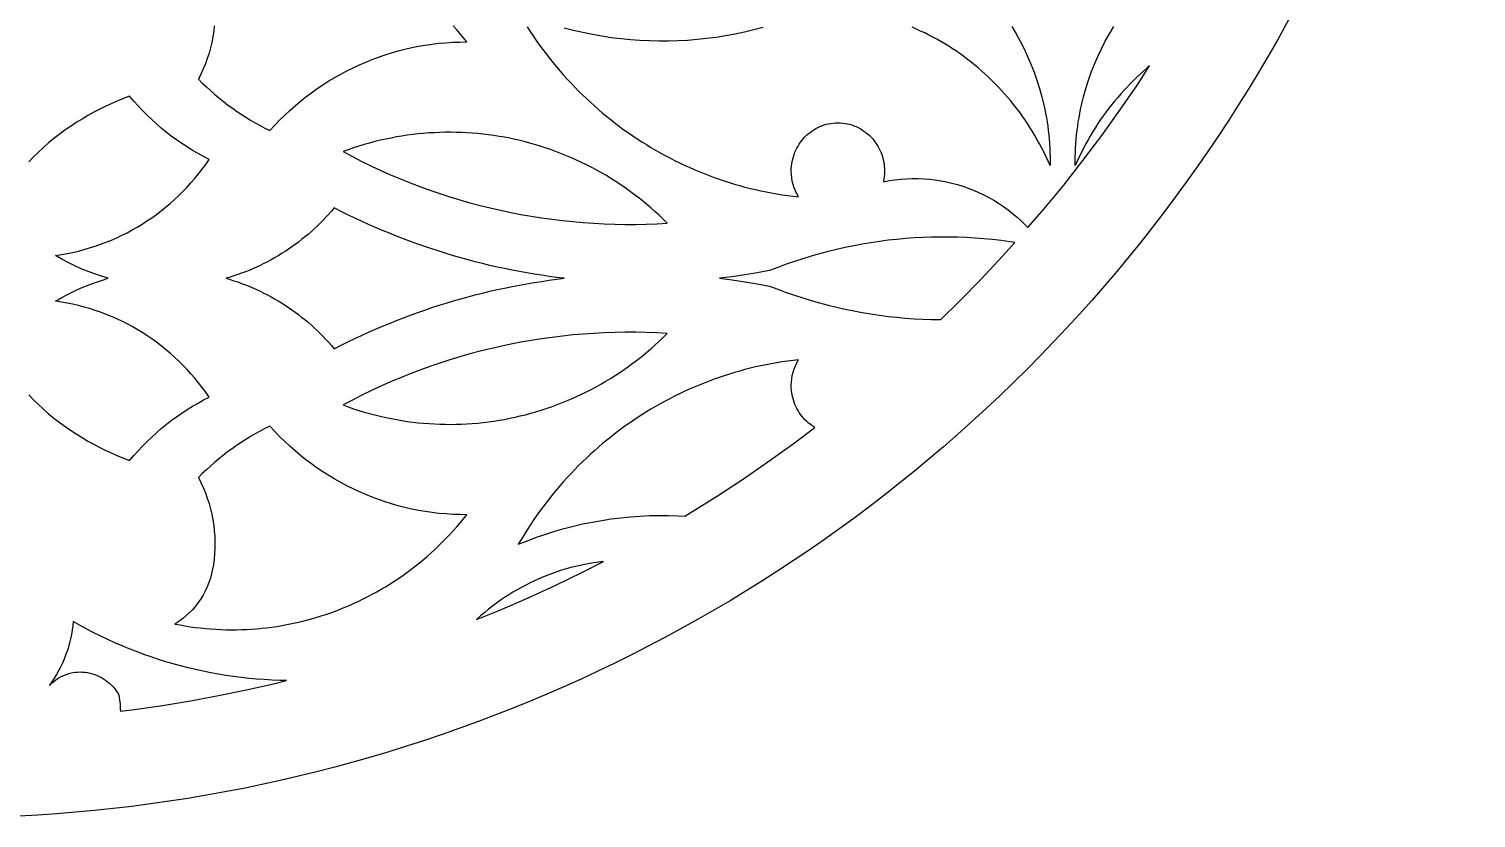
# Model space of a CAD drawing. Extents: x -1429 to -724, y 80 to 630.
# Drawn here: x -1072.3 to -996.8, y 277.2 to 318.4 of the extents above; entities that cross this region are included whole.
import ezdxf

# ---------------------------------------------------------------- set-up
doc = ezdxf.new("R2010")
doc.units = 0
doc.layers.add('LAYER_1', color=18, linetype='CONTINUOUS')

msp = doc.modelspace()

# ---------------------------------------------------------------- linework, layer by layer
at = {"layer": 'LAYER_1'}
msp.add_lwpolyline([(-1156.799, 357.173, -0.414214), (-1076.799, 437.173, -0.414214), (-996.799, 357.173, -0.414214), (-1076.799, 277.173, -0.414214)], format="xyb", close=True, dxfattribs=at)
for points in [[(-1062.636, 318.535), (-1062.668, 318.244), (-1062.712, 317.954), (-1062.767, 317.667), (-1062.834, 317.382), (-1062.912, 317.1), (-1063.001, 316.822), (-1063.102, 316.547), (-1063.213, 316.276), (-1063.336, 316.009), (-1063.469, 315.747), (-1063.263, 315.542), (-1063.052, 315.342), (-1062.838, 315.146), (-1062.62, 314.956), (-1062.398, 314.77), (-1062.173, 314.589), (-1061.944, 314.413), (-1061.711, 314.242), (-1061.475, 314.076), (-1061.236, 313.916), (-1060.994, 313.76), (-1060.748, 313.61), (-1060.499, 313.464), (-1060.248, 313.325), (-1059.993, 313.19), (-1059.735, 313.062), (-1059.484, 313.336), (-1059.227, 313.603), (-1058.964, 313.862), (-1058.694, 314.114), (-1058.419, 314.357), (-1058.139, 314.593), (-1057.853, 314.821), (-1057.562, 315.04), (-1057.266, 315.252), (-1056.965, 315.455), (-1056.66, 315.65), (-1056.35, 315.836), (-1056.035, 316.014), (-1055.717, 316.184), (-1055.394, 316.345), (-1055.068, 316.497), (-1054.738, 316.64), (-1054.404, 316.775), (-1054.067, 316.9), (-1053.727, 317.017), (-1053.384, 317.125), (-1053.038, 317.223), (-1052.689, 317.312), (-1052.338, 317.392), (-1051.985, 317.463), (-1051.629, 317.524), (-1051.271, 317.575), (-1050.912, 317.617), (-1050.55, 317.65), (-1050.188, 317.672), (-1049.824, 317.685), (-1049.458, 317.688), (-1049.632, 317.905), (-1049.81, 318.118), (-1049.99, 318.327), (-1050.173, 318.532)], [(-1046.319, 318.485), (-1046.161, 318.241), (-1045.999, 317.999), (-1045.834, 317.761), (-1045.667, 317.525), (-1045.496, 317.292), (-1045.322, 317.062), (-1045.145, 316.835), (-1044.965, 316.61), (-1044.782, 316.389), (-1044.596, 316.171), (-1044.407, 315.956), (-1044.216, 315.744), (-1044.022, 315.535), (-1043.825, 315.329), (-1043.625, 315.126), (-1043.423, 314.926), (-1043.218, 314.73), (-1043.01, 314.537), (-1042.8, 314.346), (-1042.587, 314.16), (-1042.372, 313.976), (-1042.154, 313.796), (-1041.934, 313.619), (-1041.712, 313.445), (-1041.487, 313.275), (-1041.26, 313.108), (-1041.031, 312.945), (-1040.799, 312.785), (-1040.565, 312.628), (-1040.33, 312.475), (-1040.092, 312.326), (-1039.851, 312.18), (-1039.609, 312.038), (-1039.365, 311.899), (-1039.119, 311.764), (-1038.871, 311.632), (-1038.621, 311.504), (-1038.37, 311.38), (-1038.116, 311.26), (-1037.861, 311.143), (-1037.604, 311.03), (-1037.345, 310.921), (-1037.084, 310.816), (-1036.822, 310.714), (-1036.559, 310.617), (-1036.294, 310.523), (-1036.027, 310.433), (-1035.759, 310.347), (-1035.489, 310.265), (-1035.218, 310.187), (-1034.946, 310.113), (-1034.672, 310.043), (-1034.397, 309.977), (-1034.121, 309.916), (-1033.843, 309.858), (-1033.564, 309.804), (-1033.285, 309.755), (-1033.004, 309.71), (-1032.722, 309.669), (-1032.439, 309.632), (-1032.155, 309.6), (-1032.241, 309.753), (-1032.317, 309.911), (-1032.382, 310.075), (-1032.435, 310.243), (-1032.477, 310.415), (-1032.507, 310.59), (-1032.525, 310.768), (-1032.531, 310.947), (-1032.528, 311.076), (-1032.519, 311.204), (-1032.503, 311.33), (-1032.482, 311.455), (-1032.455, 311.577), (-1032.422, 311.696), (-1032.384, 311.813), (-1032.34, 311.928), (-1032.291, 312.04), (-1032.237, 312.148), (-1032.179, 312.254), (-1032.116, 312.356), (-1032.048, 312.455), (-1031.975, 312.55), (-1031.899, 312.642), (-1031.818, 312.729), (-1031.734, 312.813), (-1031.645, 312.892), (-1031.553, 312.967), (-1031.458, 313.037), (-1031.359, 313.103), (-1031.257, 313.163), (-1031.152, 313.219), (-1031.044, 313.27), (-1030.934, 313.315), (-1030.821, 313.354), (-1030.705, 313.388), (-1030.587, 313.416), (-1030.468, 313.439), (-1030.346, 313.455), (-1030.222, 313.464), (-1030.097, 313.468), (-1029.972, 313.464), (-1029.848, 313.455), (-1029.726, 313.439), (-1029.606, 313.416), (-1029.488, 313.388), (-1029.373, 313.354), (-1029.26, 313.315), (-1029.149, 313.27), (-1029.041, 313.219), (-1028.936, 313.163), (-1028.834, 313.103), (-1028.736, 313.037), (-1028.64, 312.967), (-1028.548, 312.892), (-1028.46, 312.813), (-1028.375, 312.729), (-1028.295, 312.642), (-1028.218, 312.55), (-1028.146, 312.455), (-1028.078, 312.356), (-1028.015, 312.254), (-1027.956, 312.148), (-1027.902, 312.04), (-1027.854, 311.928), (-1027.81, 311.813), (-1027.772, 311.696), (-1027.739, 311.577), (-1027.712, 311.455), (-1027.69, 311.33), (-1027.675, 311.204), (-1027.666, 311.076), (-1027.662, 310.947), (-1027.666, 310.804), (-1027.678, 310.664), (-1027.696, 310.527), (-1027.722, 310.392), (-1027.421, 310.449), (-1027.119, 310.495), (-1026.817, 310.528), (-1026.516, 310.55), (-1026.215, 310.561), (-1025.915, 310.56), (-1025.616, 310.548), (-1025.319, 310.525), (-1025.023, 310.491), (-1024.73, 310.446), (-1024.438, 310.39), (-1024.15, 310.324), (-1023.864, 310.247), (-1023.581, 310.159), (-1023.301, 310.062), (-1023.025, 309.954), (-1022.753, 309.836), (-1022.485, 309.708), (-1022.221, 309.57), (-1021.963, 309.422), (-1021.709, 309.265), (-1021.46, 309.098), (-1021.217, 308.922), (-1020.98, 308.736), (-1020.748, 308.541), (-1020.523, 308.337), (-1020.305, 308.125), (-1020.179, 307.993), (-1019.351, 308.957), (-1018.316, 310.218), (-1017.31, 311.499), (-1016.334, 312.8), (-1015.387, 314.12), (-1014.471, 315.457), (-1013.83, 316.438), (-1013.962, 316.328), (-1014.144, 316.171), (-1014.323, 316.01), (-1014.499, 315.846), (-1014.673, 315.679), (-1014.844, 315.509), (-1015.012, 315.335), (-1015.177, 315.158), (-1015.339, 314.978), (-1015.499, 314.795), (-1015.655, 314.608), (-1015.808, 314.419), (-1015.959, 314.227), (-1016.106, 314.031), (-1016.25, 313.833), (-1016.39, 313.631), (-1016.528, 313.427), (-1016.662, 313.22), (-1016.792, 313.01), (-1016.92, 312.797), (-1017.043, 312.581), (-1017.164, 312.363), (-1017.28, 312.142), (-1017.393, 311.918), (-1017.503, 311.692), (-1017.608, 311.463), (-1017.71, 311.231), (-1017.712, 311.462), (-1017.709, 311.693), (-1017.703, 311.922), (-1017.693, 312.151), (-1017.679, 312.38), (-1017.661, 312.607), (-1017.64, 312.834), (-1017.614, 313.06), (-1017.585, 313.285), (-1017.552, 313.509), (-1017.516, 313.732), (-1017.476, 313.954), (-1017.432, 314.175), (-1017.384, 314.394), (-1017.333, 314.613), (-1017.278, 314.83), (-1017.158, 315.261), (-1017.023, 315.687), (-1016.875, 316.107), (-1016.713, 316.52), (-1016.538, 316.928), (-1016.35, 317.328), (-1016.148, 317.722), (-1015.934, 318.108), (-1015.707, 318.486)], [(-1034, 318.443), (-1034.486, 318.315), (-1034.974, 318.199), (-1035.464, 318.096), (-1035.957, 318.005), (-1036.451, 317.927), (-1036.946, 317.862), (-1037.442, 317.81), (-1037.939, 317.77), (-1038.437, 317.743), (-1038.935, 317.729), (-1039.434, 317.727), (-1039.932, 317.738), (-1040.43, 317.762), (-1040.928, 317.799), (-1041.424, 317.849), (-1041.92, 317.911), (-1042.415, 317.986), (-1042.908, 318.073), (-1043.4, 318.174), (-1043.889, 318.287), (-1044.377, 318.413)], [(-1021.028, 318.486), (-1020.801, 318.108), (-1020.587, 317.722), (-1020.386, 317.328), (-1020.197, 316.928), (-1020.022, 316.52), (-1019.86, 316.107), (-1019.712, 315.687), (-1019.578, 315.261), (-1019.457, 314.83), (-1019.403, 314.613), (-1019.351, 314.394), (-1019.304, 314.175), (-1019.26, 313.954), (-1019.22, 313.732), (-1019.183, 313.509), (-1019.15, 313.285), (-1019.121, 313.06), (-1019.095, 312.834), (-1019.074, 312.607), (-1019.056, 312.38), (-1019.042, 312.151), (-1019.032, 311.922), (-1019.026, 311.693), (-1019.024, 311.462), (-1019.025, 311.231), (-1019.127, 311.463), (-1019.233, 311.692), (-1019.342, 311.918), (-1019.455, 312.142), (-1019.572, 312.363), (-1019.692, 312.581), (-1019.816, 312.797), (-1019.943, 313.01), (-1020.074, 313.22), (-1020.208, 313.427), (-1020.345, 313.631), (-1020.486, 313.833), (-1020.63, 314.031), (-1020.777, 314.227), (-1020.927, 314.419), (-1021.08, 314.608), (-1021.237, 314.795), (-1021.396, 314.978), (-1021.558, 315.158), (-1021.724, 315.335), (-1021.892, 315.509), (-1022.063, 315.679), (-1022.236, 315.846), (-1022.413, 316.01), (-1022.592, 316.171), (-1022.773, 316.328), (-1022.957, 316.481), (-1023.144, 316.632), (-1023.333, 316.779), (-1023.525, 316.922), (-1023.719, 317.062), (-1023.915, 317.198), (-1024.114, 317.331), (-1024.315, 317.46), (-1024.518, 317.585), (-1024.723, 317.707), (-1024.931, 317.825), (-1025.14, 317.939), (-1025.351, 318.049), (-1025.565, 318.156), (-1025.78, 318.259), (-1025.997, 318.358), (-1026.216, 318.452)], [(-1072.312, 299.263), (-1072.069, 299.007), (-1071.817, 298.758), (-1071.555, 298.517), (-1071.286, 298.282), (-1071.008, 298.055), (-1070.725, 297.835), (-1070.435, 297.623), (-1070.14, 297.419), (-1069.84, 297.223), (-1069.537, 297.035), (-1069.231, 296.855), (-1068.922, 296.684), (-1068.611, 296.521), (-1068.3, 296.367), (-1067.989, 296.223), (-1067.678, 296.087), (-1067.368, 295.961), (-1067.06, 295.844), (-1066.841, 296.1), (-1066.616, 296.351), (-1066.384, 296.595), (-1066.147, 296.833), (-1065.904, 297.064), (-1065.656, 297.289), (-1065.402, 297.507), (-1065.143, 297.718), (-1064.879, 297.922), (-1064.61, 298.12), (-1064.336, 298.31), (-1064.057, 298.493), (-1063.774, 298.669), (-1063.486, 298.837), (-1063.194, 298.998), (-1062.898, 299.151), (-1063.077, 299.406), (-1063.263, 299.656), (-1063.454, 299.9), (-1063.651, 300.138), (-1063.853, 300.37), (-1064.061, 300.597), (-1064.274, 300.817), (-1064.492, 301.032), (-1064.715, 301.24), (-1064.942, 301.442), (-1065.175, 301.638), (-1065.412, 301.828), (-1065.653, 302.011), (-1065.899, 302.187), (-1066.149, 302.357), (-1066.404, 302.52), (-1066.662, 302.676), (-1066.924, 302.826), (-1067.189, 302.968), (-1067.458, 303.104), (-1067.731, 303.232), (-1068.007, 303.354), (-1068.286, 303.468), (-1068.568, 303.574), (-1068.853, 303.674), (-1069.141, 303.765), (-1069.431, 303.85), (-1069.724, 303.926), (-1070.019, 303.995), (-1070.317, 304.056), (-1070.617, 304.109), (-1070.919, 304.154), (-1070.591, 304.344), (-1070.258, 304.523), (-1069.921, 304.69), (-1069.579, 304.845), (-1068.883, 305.121), (-1068.529, 305.24), (-1068.172, 305.349), (-1068.529, 305.457), (-1068.883, 305.577), (-1069.579, 305.852), (-1069.921, 306.008), (-1070.258, 306.175), (-1070.591, 306.353), (-1070.919, 306.543), (-1070.617, 306.588), (-1070.317, 306.642), (-1070.019, 306.703), (-1069.724, 306.771), (-1069.431, 306.848), (-1069.141, 306.932), (-1068.853, 307.024), (-1068.568, 307.123), (-1068.286, 307.23), (-1068.007, 307.344), (-1067.731, 307.465), (-1067.458, 307.593), (-1067.189, 307.729), (-1066.924, 307.872), (-1066.662, 308.021), (-1066.404, 308.177), (-1066.149, 308.341), (-1065.899, 308.51), (-1065.653, 308.687), (-1065.412, 308.87), (-1065.175, 309.059), (-1064.942, 309.255), (-1064.715, 309.457), (-1064.492, 309.666), (-1064.274, 309.88), (-1064.061, 310.101), (-1063.853, 310.327), (-1063.651, 310.56), (-1063.454, 310.798), (-1063.263, 311.042), (-1063.077, 311.291), (-1062.898, 311.547), (-1063.194, 311.7), (-1063.486, 311.861), (-1063.774, 312.029), (-1064.057, 312.205), (-1064.336, 312.388), (-1064.61, 312.578), (-1064.879, 312.775), (-1065.143, 312.98), (-1065.402, 313.191), (-1065.656, 313.409), (-1065.904, 313.633), (-1066.147, 313.865), (-1066.384, 314.102), (-1066.616, 314.347), (-1066.841, 314.597), (-1067.06, 314.854), (-1067.368, 314.737), (-1067.678, 314.611), (-1067.989, 314.475), (-1068.3, 314.33), (-1068.611, 314.176), (-1068.922, 314.014), (-1069.231, 313.843), (-1069.537, 313.663), (-1069.84, 313.475), (-1070.14, 313.279), (-1070.435, 313.074), (-1070.725, 312.862), (-1071.008, 312.643), (-1071.286, 312.415), (-1071.555, 312.181), (-1071.817, 311.939), (-1072.069, 311.69), (-1072.312, 311.435)]]:
    msp.add_lwpolyline(points, dxfattribs=at)
for points in [[(-1050.584, 312.97), (-1050.867, 312.963), (-1051.15, 312.951), (-1051.433, 312.935), (-1051.717, 312.913), (-1052, 312.886), (-1052.283, 312.854), (-1052.566, 312.816), (-1052.848, 312.774), (-1053.13, 312.726), (-1053.412, 312.673), (-1053.694, 312.615), (-1053.975, 312.552), (-1054.255, 312.483), (-1054.535, 312.409), (-1054.814, 312.33), (-1055.092, 312.246), (-1055.369, 312.156), (-1055.646, 312.061), (-1055.921, 311.961), (-1055.431, 311.702), (-1054.937, 311.452), (-1054.44, 311.211), (-1053.939, 310.979), (-1053.435, 310.755), (-1052.927, 310.541), (-1052.417, 310.336), (-1051.904, 310.14), (-1051.387, 309.953), (-1050.869, 309.775), (-1050.347, 309.607), (-1049.823, 309.447), (-1049.297, 309.297), (-1048.768, 309.156), (-1048.238, 309.024), (-1047.705, 308.902), (-1047.17, 308.789), (-1046.634, 308.685), (-1046.095, 308.591), (-1045.556, 308.505), (-1045.014, 308.43), (-1044.472, 308.364), (-1043.928, 308.307), (-1043.383, 308.259), (-1042.837, 308.222), (-1042.291, 308.193), (-1041.743, 308.175), (-1041.195, 308.166), (-1040.646, 308.166), (-1040.097, 308.176), (-1039.548, 308.196), (-1038.998, 308.225), (-1039.21, 308.433), (-1039.425, 308.637), (-1039.643, 308.836), (-1039.864, 309.03), (-1040.087, 309.22), (-1040.314, 309.406), (-1040.543, 309.587), (-1040.774, 309.763), (-1041.008, 309.935), (-1041.245, 310.102), (-1041.484, 310.265), (-1041.725, 310.423), (-1041.969, 310.577), (-1042.214, 310.726), (-1042.462, 310.87), (-1042.712, 311.01), (-1042.964, 311.144), (-1043.218, 311.275), (-1043.474, 311.4), (-1043.732, 311.521), (-1043.991, 311.637), (-1044.253, 311.748), (-1044.515, 311.855), (-1044.78, 311.957), (-1045.046, 312.054), (-1045.313, 312.146), (-1045.582, 312.234), (-1045.852, 312.316), (-1046.123, 312.394), (-1046.396, 312.467), (-1046.669, 312.535), (-1046.944, 312.598), (-1047.22, 312.657), (-1047.496, 312.71), (-1047.774, 312.758), (-1048.052, 312.802), (-1048.331, 312.841), (-1048.611, 312.874), (-1048.892, 312.903), (-1049.173, 312.927), (-1049.454, 312.945), (-1049.736, 312.959), (-1050.018, 312.967), (-1050.301, 312.971)], [(-1056.516, 308.859), (-1056.661, 308.696), (-1056.809, 308.536), (-1056.959, 308.38), (-1057.112, 308.226), (-1057.267, 308.076), (-1057.425, 307.928), (-1057.585, 307.784), (-1057.747, 307.643), (-1057.912, 307.506), (-1058.079, 307.372), (-1058.248, 307.24), (-1058.419, 307.113), (-1058.593, 306.988), (-1058.768, 306.867), (-1058.946, 306.75), (-1059.125, 306.636), (-1059.307, 306.525), (-1059.49, 306.417), (-1059.675, 306.314), (-1059.862, 306.213), (-1060.05, 306.117), (-1060.241, 306.023), (-1060.432, 305.934), (-1060.626, 305.848), (-1060.821, 305.765), (-1061.017, 305.687), (-1061.215, 305.612), (-1061.414, 305.541), (-1061.615, 305.473), (-1061.817, 305.409), (-1062.02, 305.349), (-1061.817, 305.288), (-1061.615, 305.225), (-1061.414, 305.157), (-1061.215, 305.086), (-1061.017, 305.011), (-1060.821, 304.932), (-1060.626, 304.85), (-1060.432, 304.764), (-1060.241, 304.674), (-1060.05, 304.581), (-1059.862, 304.484), (-1059.675, 304.384), (-1059.49, 304.28), (-1059.307, 304.173), (-1059.125, 304.062), (-1058.946, 303.948), (-1058.768, 303.83), (-1058.593, 303.709), (-1058.419, 303.585), (-1058.248, 303.457), (-1058.079, 303.326), (-1057.912, 303.192), (-1057.747, 303.054), (-1057.585, 302.913), (-1057.425, 302.769), (-1057.267, 302.622), (-1057.112, 302.471), (-1056.959, 302.318), (-1056.809, 302.161), (-1056.661, 302.001), (-1056.516, 301.838), (-1056.374, 301.673), (-1056.02, 301.853), (-1055.664, 302.029), (-1055.307, 302.201), (-1054.949, 302.369), (-1054.589, 302.533), (-1054.227, 302.692), (-1053.863, 302.847), (-1053.499, 302.999), (-1053.132, 303.146), (-1052.765, 303.288), (-1052.396, 303.427), (-1052.025, 303.561), (-1051.653, 303.692), (-1051.28, 303.818), (-1050.906, 303.939), (-1050.531, 304.057), (-1050.154, 304.17), (-1049.776, 304.279), (-1049.397, 304.383), (-1049.017, 304.483), (-1048.636, 304.579), (-1048.254, 304.671), (-1047.871, 304.758), (-1047.487, 304.841), (-1047.102, 304.92), (-1046.716, 304.994), (-1046.33, 305.064), (-1045.942, 305.13), (-1045.554, 305.191), (-1045.165, 305.248), (-1044.776, 305.3), (-1044.385, 305.349), (-1044.776, 305.397), (-1045.165, 305.45), (-1045.554, 305.506), (-1045.942, 305.568), (-1046.33, 305.633), (-1046.716, 305.703), (-1047.102, 305.777), (-1047.487, 305.856), (-1047.871, 305.939), (-1048.254, 306.026), (-1048.636, 306.118), (-1049.017, 306.214), (-1049.397, 306.314), (-1049.776, 306.419), (-1050.154, 306.528), (-1050.531, 306.641), (-1050.906, 306.758), (-1051.28, 306.88), (-1051.653, 307.006), (-1052.025, 307.136), (-1052.396, 307.27), (-1052.765, 307.409), (-1053.132, 307.552), (-1053.499, 307.699), (-1053.863, 307.85), (-1054.227, 308.005), (-1054.589, 308.165), (-1054.949, 308.329), (-1055.307, 308.497), (-1055.664, 308.669), (-1056.02, 308.845), (-1056.374, 309.025)], [(-1025.214, 307.498), (-1025.668, 307.482), (-1026.121, 307.457), (-1026.574, 307.424), (-1027.027, 307.383), (-1027.478, 307.333), (-1027.929, 307.275), (-1028.378, 307.208), (-1028.827, 307.133), (-1029.274, 307.05), (-1029.72, 306.958), (-1030.165, 306.857), (-1030.608, 306.749), (-1031.049, 306.632), (-1031.489, 306.507), (-1031.927, 306.373), (-1032.363, 306.231), (-1032.797, 306.081), (-1033.228, 305.922), (-1033.658, 305.755), (-1034.308, 305.635), (-1034.96, 305.527), (-1035.613, 305.431), (-1036.268, 305.349), (-1035.613, 305.266), (-1034.96, 305.171), (-1034.308, 305.063), (-1033.658, 304.942), (-1033.228, 304.775), (-1032.797, 304.617), (-1032.363, 304.466), (-1031.927, 304.325), (-1031.489, 304.191), (-1031.049, 304.066), (-1030.608, 303.949), (-1030.165, 303.84), (-1029.72, 303.74), (-1029.274, 303.648), (-1028.827, 303.564), (-1028.378, 303.489), (-1027.929, 303.423), (-1027.478, 303.364), (-1027.027, 303.315), (-1026.574, 303.273), (-1026.121, 303.24), (-1025.668, 303.216), (-1025.214, 303.2), (-1024.76, 303.192), (-1024.735, 303.192), (-1023.766, 304.14), (-1022.623, 305.309), (-1021.505, 306.502), (-1020.863, 307.218), (-1021.127, 307.259), (-1021.58, 307.319), (-1022.033, 307.372), (-1022.487, 307.415), (-1022.941, 307.45), (-1023.396, 307.477), (-1023.851, 307.495), (-1024.305, 307.504), (-1024.76, 307.505)], [(-1041.743, 302.523), (-1042.291, 302.504), (-1042.837, 302.476), (-1043.383, 302.438), (-1043.928, 302.391), (-1044.472, 302.334), (-1045.014, 302.268), (-1045.556, 302.192), (-1046.095, 302.107), (-1046.634, 302.013), (-1047.17, 301.909), (-1047.705, 301.796), (-1048.238, 301.673), (-1048.768, 301.541), (-1049.297, 301.4), (-1049.823, 301.25), (-1050.347, 301.091), (-1050.869, 300.922), (-1051.387, 300.744), (-1051.904, 300.557), (-1052.417, 300.361), (-1052.927, 300.156), (-1053.435, 299.942), (-1053.939, 299.719), (-1054.44, 299.487), (-1054.937, 299.246), (-1055.431, 298.995), (-1055.921, 298.736), (-1055.646, 298.636), (-1055.369, 298.541), (-1055.092, 298.451), (-1054.814, 298.367), (-1054.535, 298.288), (-1054.255, 298.214), (-1053.975, 298.146), (-1053.694, 298.082), (-1053.412, 298.024), (-1053.13, 297.971), (-1052.848, 297.924), (-1052.566, 297.881), (-1052.283, 297.844), (-1052, 297.812), (-1051.717, 297.785), (-1051.433, 297.763), (-1051.15, 297.746), (-1050.867, 297.735), (-1050.584, 297.728), (-1050.301, 297.726), (-1050.018, 297.73), (-1049.736, 297.739), (-1049.454, 297.752), (-1049.173, 297.771), (-1048.892, 297.795), (-1048.611, 297.823), (-1048.331, 297.857), (-1048.052, 297.895), (-1047.774, 297.939), (-1047.496, 297.987), (-1047.22, 298.041), (-1046.944, 298.099), (-1046.669, 298.162), (-1046.396, 298.23), (-1046.123, 298.303), (-1045.852, 298.381), (-1045.582, 298.464), (-1045.313, 298.551), (-1045.046, 298.644), (-1044.78, 298.741), (-1044.515, 298.842), (-1044.253, 298.949), (-1043.991, 299.06), (-1043.732, 299.177), (-1043.474, 299.297), (-1043.218, 299.423), (-1042.964, 299.553), (-1042.712, 299.688), (-1042.462, 299.828), (-1042.214, 299.972), (-1041.969, 300.121), (-1041.725, 300.274), (-1041.484, 300.432), (-1041.245, 300.595), (-1041.008, 300.762), (-1040.774, 300.934), (-1040.543, 301.111), (-1040.314, 301.292), (-1040.087, 301.477), (-1039.864, 301.667), (-1039.643, 301.862), (-1039.425, 302.061), (-1039.21, 302.264), (-1038.998, 302.472), (-1039.548, 302.502), (-1040.097, 302.521), (-1040.646, 302.531), (-1041.195, 302.532)], [(-1032.439, 301.065), (-1032.722, 301.029), (-1033.004, 300.988), (-1033.285, 300.942), (-1033.564, 300.893), (-1033.843, 300.84), (-1034.121, 300.782), (-1034.397, 300.72), (-1034.672, 300.654), (-1034.946, 300.584), (-1035.218, 300.51), (-1035.489, 300.432), (-1035.759, 300.35), (-1036.027, 300.265), (-1036.294, 300.175), (-1036.559, 300.081), (-1036.822, 299.983), (-1037.084, 299.882), (-1037.345, 299.776), (-1037.604, 299.667), (-1037.861, 299.554), (-1038.116, 299.438), (-1038.37, 299.317), (-1038.621, 299.193), (-1038.871, 299.065), (-1039.119, 298.934), (-1039.365, 298.799), (-1039.609, 298.66), (-1039.851, 298.517), (-1040.092, 298.372), (-1040.33, 298.222), (-1040.565, 298.069), (-1040.799, 297.913), (-1041.031, 297.753), (-1041.26, 297.589), (-1041.487, 297.422), (-1041.712, 297.252), (-1041.934, 297.079), (-1042.154, 296.902), (-1042.372, 296.721), (-1042.587, 296.538), (-1042.8, 296.351), (-1043.01, 296.161), (-1043.218, 295.968), (-1043.423, 295.771), (-1043.625, 295.572), (-1043.825, 295.369), (-1044.022, 295.163), (-1044.216, 294.954), (-1044.407, 294.742), (-1044.596, 294.526), (-1044.782, 294.308), (-1044.965, 294.087), (-1045.145, 293.863), (-1045.322, 293.636), (-1045.496, 293.406), (-1045.667, 293.173), (-1045.834, 292.937), (-1045.999, 292.698), (-1046.161, 292.457), (-1046.319, 292.212), (-1046.474, 291.965), (-1046.626, 291.715), (-1046.774, 291.463), (-1046.301, 291.653), (-1045.824, 291.83), (-1045.345, 291.994), (-1044.862, 292.146), (-1044.377, 292.284), (-1043.889, 292.41), (-1043.4, 292.524), (-1042.908, 292.624), (-1042.415, 292.712), (-1041.92, 292.787), (-1041.424, 292.849), (-1040.928, 292.898), (-1040.43, 292.935), (-1039.932, 292.959), (-1039.434, 292.97), (-1038.935, 292.969), (-1038.437, 292.955), (-1038.093, 292.936), (-1037.807, 293.106), (-1036.437, 293.96), (-1035.083, 294.845), (-1033.746, 295.761), (-1032.426, 296.708), (-1031.295, 297.557), (-1031.359, 297.595), (-1031.458, 297.66), (-1031.553, 297.731), (-1031.645, 297.806), (-1031.734, 297.885), (-1031.818, 297.968), (-1031.899, 298.056), (-1031.975, 298.147), (-1032.048, 298.243), (-1032.116, 298.341), (-1032.179, 298.444), (-1032.237, 298.549), (-1032.291, 298.658), (-1032.34, 298.77), (-1032.384, 298.884), (-1032.422, 299.001), (-1032.455, 299.121), (-1032.482, 299.243), (-1032.503, 299.367), (-1032.519, 299.493), (-1032.528, 299.621), (-1032.531, 299.751), (-1032.525, 299.93), (-1032.507, 300.107), (-1032.477, 300.282), (-1032.435, 300.454), (-1032.382, 300.622), (-1032.317, 300.786), (-1032.241, 300.945), (-1032.155, 301.098)], [(-1059.993, 297.507), (-1060.248, 297.373), (-1060.499, 297.233), (-1060.748, 297.088), (-1060.994, 296.938), (-1061.236, 296.782), (-1061.475, 296.621), (-1061.711, 296.455), (-1061.944, 296.284), (-1062.173, 296.108), (-1062.398, 295.928), (-1062.62, 295.742), (-1062.838, 295.551), (-1063.052, 295.356), (-1063.263, 295.155), (-1063.469, 294.951), (-1063.336, 294.689), (-1063.213, 294.422), (-1063.102, 294.151), (-1063.001, 293.876), (-1062.912, 293.597), (-1062.834, 293.315), (-1062.767, 293.03), (-1062.712, 292.743), (-1062.668, 292.454), (-1062.636, 292.163), (-1062.615, 291.87), (-1062.606, 291.577), (-1062.609, 291.283), (-1062.623, 290.989), (-1062.649, 290.694), (-1062.687, 290.401), (-1062.726, 290.159), (-1062.779, 289.922), (-1062.843, 289.69), (-1062.92, 289.462), (-1063.009, 289.24), (-1063.11, 289.025), (-1063.222, 288.815), (-1063.345, 288.613), (-1063.479, 288.418), (-1063.624, 288.231), (-1063.778, 288.052), (-1063.943, 287.883), (-1064.117, 287.723), (-1064.3, 287.572), (-1064.492, 287.432), (-1064.692, 287.303), (-1064.425, 287.252), (-1064.157, 287.206), (-1063.889, 287.164), (-1063.622, 287.128), (-1063.354, 287.096), (-1063.086, 287.069), (-1062.818, 287.046), (-1062.551, 287.029), (-1062.283, 287.016), (-1062.016, 287.008), (-1061.75, 287.005), (-1061.483, 287.006), (-1061.217, 287.012), (-1060.952, 287.022), (-1060.687, 287.038), (-1060.423, 287.057), (-1060.159, 287.082), (-1059.896, 287.11), (-1059.634, 287.144), (-1059.372, 287.182), (-1059.111, 287.224), (-1058.852, 287.271), (-1058.593, 287.322), (-1058.335, 287.378), (-1058.078, 287.438), (-1057.823, 287.502), (-1057.568, 287.571), (-1057.315, 287.645), (-1057.063, 287.722), (-1056.813, 287.804), (-1056.563, 287.89), (-1056.315, 287.981), (-1056.069, 288.075), (-1055.824, 288.174), (-1055.581, 288.277), (-1055.34, 288.385), (-1055.1, 288.496), (-1054.862, 288.612), (-1054.625, 288.731), (-1054.391, 288.855), (-1054.158, 288.983), (-1053.928, 289.115), (-1053.699, 289.251), (-1053.473, 289.391), (-1053.248, 289.536), (-1053.026, 289.684), (-1052.806, 289.836), (-1052.588, 289.992), (-1052.373, 290.152), (-1052.16, 290.316), (-1051.949, 290.483), (-1051.741, 290.655), (-1051.536, 290.831), (-1051.333, 291.01), (-1051.133, 291.193), (-1050.935, 291.38), (-1050.74, 291.571), (-1050.548, 291.765), (-1050.359, 291.963), (-1050.173, 292.165), (-1049.99, 292.371), (-1049.81, 292.58), (-1049.632, 292.793), (-1049.458, 293.009), (-1049.824, 293.012), (-1050.188, 293.025), (-1050.55, 293.048), (-1050.912, 293.08), (-1051.271, 293.122), (-1051.629, 293.174), (-1051.985, 293.235), (-1052.338, 293.305), (-1052.689, 293.385), (-1053.038, 293.474), (-1053.384, 293.573), (-1053.727, 293.68), (-1054.067, 293.797), (-1054.404, 293.923), (-1054.738, 294.057), (-1055.068, 294.201), (-1055.394, 294.353), (-1055.717, 294.514), (-1056.035, 294.683), (-1056.35, 294.861), (-1056.66, 295.048), (-1056.965, 295.243), (-1057.266, 295.446), (-1057.562, 295.657), (-1057.853, 295.877), (-1058.139, 296.104), (-1058.419, 296.34), (-1058.694, 296.584), (-1058.964, 296.835), (-1059.227, 297.094), (-1059.484, 297.361), (-1059.735, 297.636)], [(-1042.564, 290.54), (-1042.811, 290.504), (-1043.058, 290.463), (-1043.304, 290.417), (-1043.549, 290.365), (-1043.794, 290.308), (-1044.036, 290.246), (-1044.278, 290.178), (-1044.519, 290.106), (-1044.758, 290.028), (-1044.995, 289.944), (-1045.231, 289.856), (-1045.466, 289.762), (-1045.699, 289.663), (-1045.93, 289.559), (-1046.159, 289.45), (-1046.386, 289.336), (-1046.611, 289.216), (-1046.834, 289.091), (-1047.054, 288.962), (-1047.273, 288.827), (-1047.488, 288.687), (-1047.702, 288.542), (-1047.913, 288.392), (-1048.121, 288.237), (-1048.326, 288.076), (-1048.529, 287.911), (-1048.729, 287.741), (-1048.925, 287.566), (-1048.96, 287.534), (-1047.737, 288.033), (-1046.289, 288.659), (-1044.849, 289.319), (-1043.419, 290.011), (-1042.326, 290.569)], [(-1070.02, 287.204), (-1070.051, 286.979), (-1070.09, 286.756), (-1070.136, 286.536), (-1070.19, 286.317), (-1070.251, 286.1), (-1070.319, 285.886), (-1070.394, 285.675), (-1070.476, 285.466), (-1070.565, 285.26), (-1070.661, 285.058), (-1070.763, 284.859), (-1070.873, 284.663), (-1070.989, 284.471), (-1071.111, 284.283), (-1071.24, 284.1), (-1071.13, 284.207), (-1071.017, 284.304), (-1070.9, 284.392), (-1070.781, 284.471), (-1070.659, 284.542), (-1070.535, 284.603), (-1070.409, 284.656), (-1070.282, 284.7), (-1070.154, 284.736), (-1070.025, 284.764), (-1069.895, 284.783), (-1069.765, 284.795), (-1069.635, 284.799), (-1069.506, 284.795), (-1069.377, 284.784), (-1069.25, 284.765), (-1069.123, 284.739), (-1068.999, 284.706), (-1068.876, 284.667), (-1068.756, 284.62), (-1068.639, 284.567), (-1068.524, 284.508), (-1068.413, 284.442), (-1068.305, 284.37), (-1068.201, 284.292), (-1068.101, 284.208), (-1068.006, 284.118), (-1067.916, 284.023), (-1067.831, 283.923), (-1067.752, 283.817), (-1067.678, 283.706), (-1067.61, 283.59), (-1067.579, 283.352), (-1067.556, 283.114), (-1067.542, 282.876), (-1067.539, 282.751), (-1066.804, 282.842), (-1065.347, 283.053), (-1063.884, 283.293), (-1062.418, 283.565), (-1060.949, 283.867), (-1059.477, 284.201), (-1058.867, 284.352), (-1059.22, 284.36), (-1059.624, 284.376), (-1060.027, 284.399), (-1060.429, 284.429), (-1060.83, 284.466), (-1061.231, 284.51), (-1061.63, 284.561), (-1062.029, 284.62), (-1062.426, 284.685), (-1062.822, 284.757), (-1063.217, 284.836), (-1063.61, 284.923), (-1064.002, 285.016), (-1064.392, 285.116), (-1064.78, 285.223), (-1065.167, 285.336), (-1065.552, 285.457), (-1065.935, 285.584), (-1066.316, 285.719), (-1066.695, 285.86), (-1067.071, 286.007), (-1067.446, 286.162), (-1067.818, 286.323), (-1068.187, 286.491), (-1068.555, 286.665), (-1068.919, 286.846), (-1069.281, 287.034), (-1069.64, 287.228), (-1069.996, 287.429)]]:
    msp.add_lwpolyline(points, close=True, dxfattribs=at)

doc.saveas('drawing.dxf')
